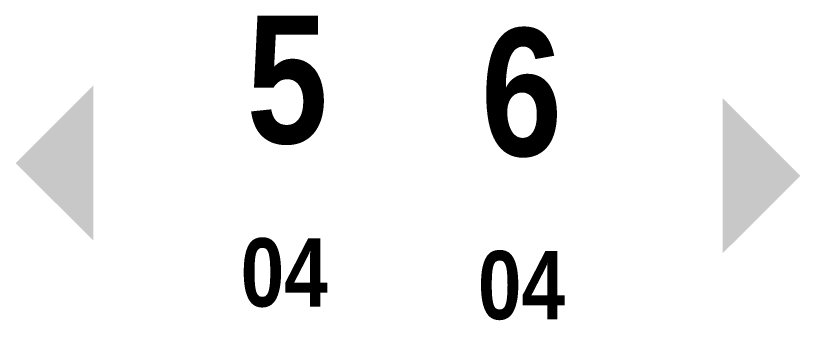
# Model space of a CAD drawing. Header units: metres. Extents: x 118 to 451, y -76 to 55.
# Drawn here: x 307.846 to 309.566, y -32.736 to -32.032 of the extents above; entities that cross this region are included whole.
import ezdxf

# ---------------------------------------------------------------- set-up
doc = ezdxf.new("R2010")
doc.units = ezdxf.units.M
doc.layers.add('G-ANNO-SYMB', color=7, linetype='Continuous', lineweight=9)
doc.styles.add('Saira Condensed_B', font='', dxfattribs={"height": 0.15})
doc.styles.add('Saira Condensed_B_1', font='', dxfattribs={"height": 0.28})
doc.styles.get('Saira Condensed_B').set_extended_font_data('Saira Condensed', bold=True)
doc.styles.get('Saira Condensed_B_1').set_extended_font_data('Saira Condensed', bold=True)

# ---------------------------------------------------------------- blocks, each defined once
blk = doc.blocks.new('Section - Símbolo_Detalle_Plano-1146154-Nivel Top-EC')
at = {"layer": 'G-ANNO-SYMB', "true_color": 0x808080}
blk.add_hatch(color=8, dxfattribs=at).paths.add_polyline_path([(-0.004296, 0.004296), (-0.007704, 0.004296), (-0.006, 0.006)])

msp = doc.modelspace()

# ---------------------------------------------------------------- block references
at = {"layer": 'G-ANNO-SYMB', "color": 8, "lineweight": 18, "true_color": 0x808080, "xscale": 99.99999999999994, "yscale": 99.99999999999994, "zscale": 99.99999999999994, "rotation": 89.9999999999997}
msp.add_blockref('Section - Símbolo_Detalle_Plano-1146154-Nivel Top-EC', (308.4458, -31.7556), dxfattribs=at)
at = {"layer": 'G-ANNO-SYMB', "color": 8, "lineweight": 18, "true_color": 0x808080, "extrusion": (0, 0, -1), "xscale": 99.99999999999993, "yscale": 99.99999999999993, "zscale": 99.99999999999993, "rotation": 90.00000000000031}
msp.add_blockref('Section - Símbolo_Detalle_Plano-1146154-Nivel Top-EC', (-308.9659, -31.7834), dxfattribs=at)

# ---------------------------------------------------------------- texts
at = {"layer": 'G-ANNO-SYMB', "char_height": 0.28, "attachment_point": 1, "style": 'Saira Condensed_B_1'}
for s, insert, width in [('\\fSaira Condensed|b1|i0|c0|p2|;5', (308.352, -32.0322), 0.224472), ('\\fSaira Condensed|b1|i0|c0|p2|;6', (308.8656, -32.0599), 0.240506)]:
    msp.add_mtext(s, dxfattribs=dict(at, insert=insert, width=width))
at = {"layer": 'G-ANNO-SYMB', "color": 8, "true_color": 0x808080, "char_height": 0.15, "width": 0.25654, "attachment_point": 1, "style": 'Saira Condensed_B', "bg_fill": 3, "box_fill_scale": 1.25, "bg_fill_color": 256, "bg_fill_true_color": 13158600, "bg_fill_transparency": 0}
for insert in [(308.339, -32.5205), (308.8591, -32.5483)]:
    msp.add_mtext('04', dxfattribs=dict(at, insert=insert))

doc.saveas('drawing.dxf')
